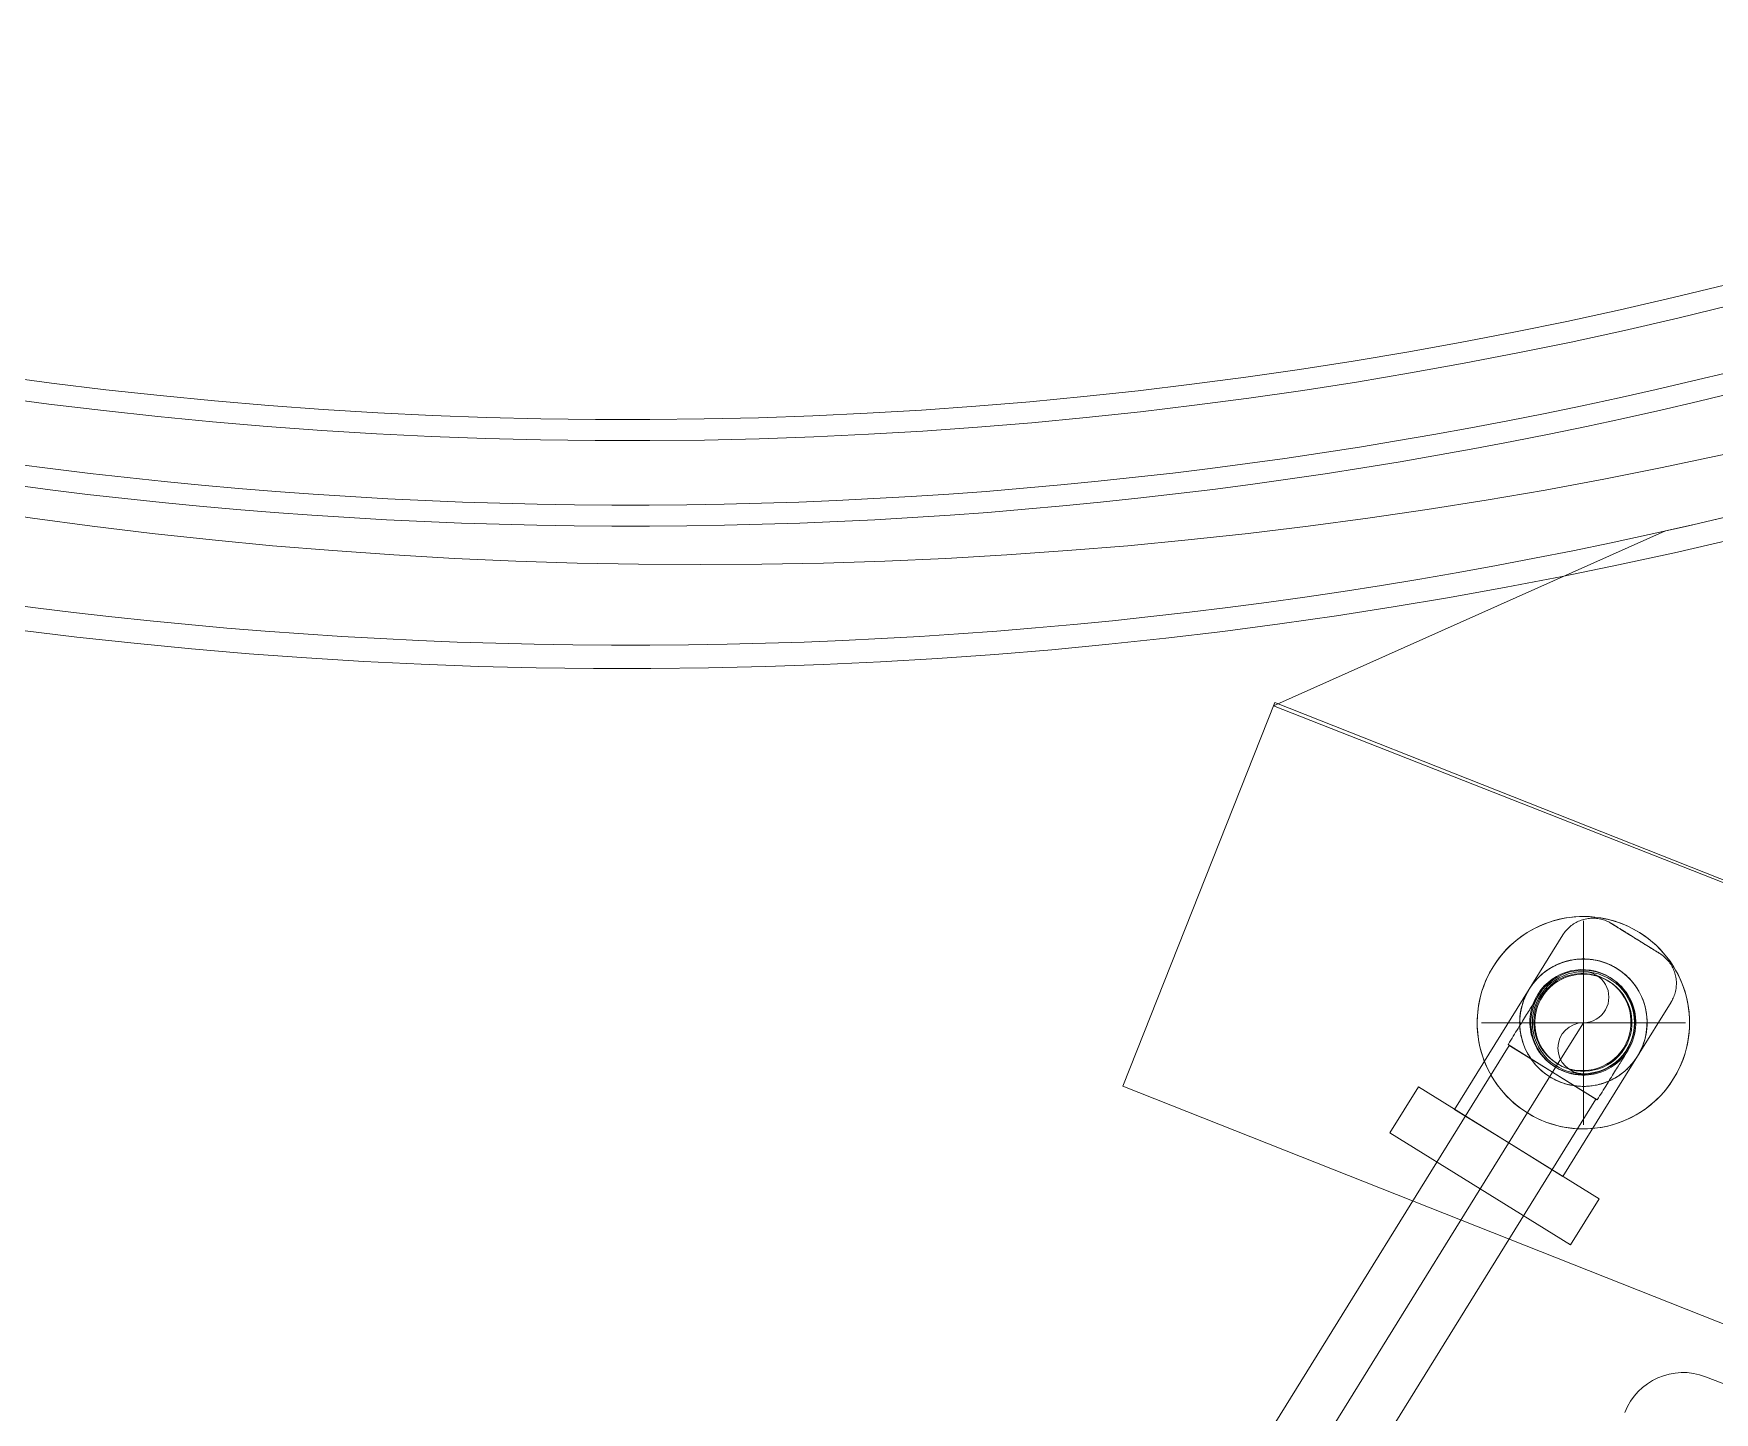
# Model space of a CAD drawing. Header units: metres. Extents: x -207 to 246, y -187 to 169.
# Drawn here: x -5.183 to -3.37, y -11.966 to -10.479 of the extents above; entities that cross this region are included whole.
import ezdxf

# ---------------------------------------------------------------- set-up
doc = ezdxf.new("R2010")
doc.units = ezdxf.units.M
for name, color, linetype, lineweight in [('A-CLNG', 7, 'Continuous', 9), ('EQUIPOS PIS', 7, 'Continuous', 9), ('P-PIPE', 7, 'Continuous', 9), ('P-PIPE-CNTR', 7, 'Continuous', 9), ('P-SANR-FIXT', 7, 'Continuous', 9)]:
    doc.layers.add(name, color=color, linetype=linetype, lineweight=lineweight)
doc.layers.add('PR10-ARQ-PL-001-Emplazamiento-C-1_dwg', color=7, linetype='Continuous', lineweight=9, true_color=0x767676)

# ---------------------------------------------------------------- blocks, each defined once
blk = doc.blocks.new('M_Estanque-Terraza-02 - M_Estanque-Terraza-02-2342210-PLANTA SUPERFICIES')
at = {"layer": 'P-SANR-FIXT'}
for p, q in [((-4.14212496547174, -3.809245123596385), (-3.71337377046391, -3.689629900575353)), ((-4.142124965471742, -3.809245123596377), (-3.713373770463912, -3.689629900575346)), ((-3.311389156745566, -3.913694898099368), (-3.717280065257141, -3.690719698874035)), ((-3.717280065257141, -3.690719698874035), (-3.169447866023201, -5.637801105669013)), ((-3.169447866023201, -5.637801105669013), (-3.717280065257141, -3.690719698874035)), ((-3.717280065257141, -3.690719698874035), (-3.311389156745566, -3.913694898099368)), ((-3.169832933858402, -5.637908533882681), (-3.71337377046391, -3.689629900575353)), ((-3.713373770463912, -3.689629900575346), (-3.357111406085698, -4.966623836678417)), ((-3.785862601093528, -5.086239059699448), (-4.142124965471742, -3.809245123596377)), ((-4.14212496547174, -3.809245123596385), (-3.598584128866232, -5.757523756903712))]:
    blk.add_line(p, q, dxfattribs=at)
for centre, radius, start, end in [((-1.696641881242665e-15, 0), 5.151627146850164, 180.0000000000002, 359.9999999999993), ((-1.242570705970596e-15, 0), 5.151627146850165, 180.0000000000002, 359.9999999999993), ((-1.242570705970596e-15, 0), 5.126627146850164, 180.0000000000002, 5.088887490341627e-13), ((-1.656194243939091e-15, 0), 5.126627146850164, 180.0000000000002, 5.088887490341627e-13), ((-2.165734258596785e-15, 0), 4.998277258842649, 180.0000000000002, 5.088887490341627e-13), ((-2.165734258596785e-15, 0), 4.975544739836832, 179.9999999999998, 5.088887490341627e-14), ((-3.248601387895178e-15, 0), 4.905907101428718, 180.0000000000002, 359.9999999999991), ((-3.248601387895178e-15, 0), 4.88317458242289, 180.0000000000002, 359.9999999999991), ((-7.580069905088749e-15, 4.060751734868973e-15), 5.126627146850172, 229.765338081109, 252.2362034989093), ((-7.580069905088749e-15, 4.060751734868973e-15), 5.126627146850165, 229.7653380811085, 252.2362034989089)]:
    blk.add_arc(centre, radius, start, end, dxfattribs=at)
blk = doc.blocks.new('M_Estanque-Terraza - M_Estanque-Terraza-2331352-PLANTA SUPERFICIES')
at = {"layer": 'P-SANR-FIXT'}
for centre, radius, start, end in [((-1.696641881242665e-15, 0), 5.151627146850166, 8.142219984546603e-13, 180.0000000000002), ((-1.242570705970596e-15, 0), 5.151627146850166, 8.142219984546603e-13, 180.0000000000002), ((-1.242570705970596e-15, 0), 5.126627146850165, 359.9999999999996, 180.0000000000002), ((-1.656194243939091e-15, 0), 5.126627146850165, 359.9999999999996, 180.0000000000002), ((-2.165734258596785e-15, 0), 4.998277258842649, 359.9999999999996, 180.0000000000002), ((-2.165734258596785e-15, 0), 4.975544739836833, 359.9999999999991, 179.9999999999998), ((-3.248601387895178e-15, 0), 4.905907101428718, 1.017777498068325e-12, 180.0000000000002), ((-3.248601387895178e-15, 0), 4.88317458242289, 1.024138607431252e-12, 180.0000000000002)]:
    blk.add_arc(centre, radius, start, end, dxfattribs=at)
blk = doc.blocks.new('M_Elbow - Generic - Standard-V16-PLANTA SUPERFICIES')
at = {"layer": 'P-PIPE', "color": 8, "true_color": 0x808080}
for p, q in [((-3.592677450242014, -11.56959100834432), (-3.54459065338171, -11.59942060981611)), ((-3.54459065338171, -11.59942060981611), (-3.496503856521405, -11.6292502112879))]:
    blk.add_line(p, q, dxfattribs=at)
at = {"layer": 'P-PIPE', "color": 8, "true_color": 0x808080, "flags": 128}
for points in [[(-3.559500502282968, -11.5161081229475), (-3.55952704030263, -11.51615090355125), (-3.559606611906518, -11.51627917692277), (-3.559739089796992, -11.51649273785196), (-3.559924262037685, -11.51679124468689), (-3.560161832392563, -11.51717421988037), (-3.560451420799704, -11.51764105075373), (-3.560792563979366, -11.5181909904772), (-3.561184716175396, -11.5188231592644), (-3.561627250027797, -11.51953654578028), (-3.56211945757686, -11.52033000875857), (-3.562660551395492, -11.52120227882773), (-3.563249665848947, -11.52215196054177), (-3.563885858479913, -11.52317753461248), (-3.56456811151587, -11.52427736034011), (-3.5652953334974, -11.52544967823819), (-3.56606636102449, -11.5266926128481), (-3.566879960617619, -11.52800417573966), (-3.567734830690988, -11.52938226869202), (-3.568629603634801, -11.53082468705037), (-3.569562848003258, -11.53232912325309), (-3.570533070804386, -11.53389317052322), (-3.571538719888866, -11.53551432671869), (-3.572578186432478, -11.53718999833546), (-3.573649807510585, -11.53891750465641), (-3.574751868758056, -11.54069408203995), (-3.575882607111946, -11.54251688834117), (-3.577040213632163, -11.54438300745894), (-3.578222836395192, -11.5462894540007), (-3.579428583456892, -11.54823317805869), (-3.580655525879164, -11.55021107008902), (-3.581901700815866, -11.55221996588638), (-3.583165114652895, -11.5542566516461), (-3.584443746197786, -11.55631786910529), (-3.585735549912628, -11.55840032075593), (-3.587038459187164, -11.56050067511941), (-3.588350389644552, -11.56261557207688), (-3.589669242475761, -11.56474162824438), (-3.590992907797629, -11.5668754423856), (-3.592319268028132, -11.56901360085306), (-3.592677450241971, -11.56959100834435)], [(-3.496503856521386, -11.6292502112879), (-3.495177132462179, -11.62711146631053), (-3.493852530878417, -11.62497614286883), (-3.492532170850042, -11.62284765702489), (-3.491218164671568, -11.62072941390196), (-3.489912614472501, -11.61862480223717), (-3.488617608854639, -11.61653718896021), (-3.487335219550808, -11.61446991380699), (-3.48606749811014, -11.61242628397685), (-3.484816472616661, -11.61040956884142), (-3.483584144444329, -11.60842299471477), (-3.482372485055144, -11.60646973969181), (-3.481183432845893, -11.60455292856376), (-3.48001889004629, -11.60267562781964), (-3.478880719676423, -11.6008408407401), (-3.477770742566078, -11.59905150259319), (-3.476690734441961, -11.59731047593801), (-3.475642423086478, -11.59562054604601), (-3.474627485574433, -11.59398441644442), (-3.473647545589059, -11.59240470459167), (-3.472704170825548, -11.5908839376896), (-3.471798870482012, -11.58942454864096), (-3.470933092846169, -11.58802887215684), (-3.470108222977273, -11.58669914102197), (-3.469325580491346, -11.58543748252242), (-3.468586417449349, -11.58424591504269), (-3.467891916354463, -11.58312634483654), (-3.467243188260285, -11.58208056297748), (-3.466641270993358, -11.58111024249335), (-3.466087127493024, -11.58021693569), (-3.465581644270495, -11.57940207166773), (-3.465125629991182, -11.57866695403515), (-3.464719814180606, -11.57801275882371), (-3.4643648460576, -11.57744053260611), (-3.464061293495442, -11.57695119082222), (-3.463809642113272, -11.57654551631458), (-3.463610294499902, -11.5762241580758), (-3.463463569568749, -11.57598763021064), (-3.463369702048522, -11.57583631111302), (-3.463328842107268, -11.57577044286129)]]:
    blk.add_lwpolyline(points, dxfattribs=at)
at = {"layer": 'P-PIPE', "color": 8, "true_color": 0x808080}
for radius, start, end in [(0.05658750000000053, 58.18750146218409, 238.1875014621815), (0.05658749999999954, 238.187501462181, 58.18750146218229)]:
    blk.add_arc((-3.511413705422693, -11.54593772441924), radius, start, end, dxfattribs=at)
blk = doc.blocks.new('M_Check Valve - 50-300 mm - Flanged - 100 mm-2368316-PLANTA SUPERFICIES')
at = {"layer": 'P-PIPE', "color": 8, "true_color": 0x808080}
for p, q in [((-3.533578835940705, -11.45134339589413), (-3.569793434944295, -11.50972312541569)), ((-3.569793434944295, -11.50972312541569), (-3.650235178873467, -11.63939920583777)), ((-3.453033975901101, -11.58215232342276), (-3.416819376897561, -11.52377259390114)), ((-3.533475719830323, -11.71182840384479), (-3.453033975901101, -11.58215232342276)), ((-3.68915499855454, -11.61525613983543), (-3.719940043413408, -11.66488315881735)), ((-3.591855449351907, -11.67561380484128), (-3.689154998554555, -11.6152561398354)), ((-3.591855449351908, -11.67561380484128), (-3.650235178873496, -11.63939920583775)), ((-3.719940043413446, -11.66488315881737), (-3.6226404942108, -11.72524082382324)), ((-3.533475719830319, -11.71182840384481), (-3.591855449351908, -11.67561380484128)), ((-3.494555900149261, -11.73597146984716), (-3.591855449351907, -11.67561380484128)), ((-3.622640494210801, -11.72524082382324), (-3.525340945008154, -11.78559848882912)), ((-3.525340945008162, -11.78559848882912), (-3.494555900149249, -11.73597146984713))]:
    blk.add_line(p, q, dxfattribs=at)
at = {"layer": 'P-PIPE', "color": 8, "true_color": 0x808080, "flags": 128}
for points in [[(-3.533578835940754, -11.45134339589408), (-3.532749789225194, -11.45006474508835), (-3.531870273264212, -11.448820270093), (-3.530941695095757, -11.44761196180262), (-3.529965540246724, -11.44644175325265), (-3.528943370356678, -11.4453115165272), (-3.527876820679366, -11.44422305976394), (-3.526767597466876, -11.44317812426141), (-3.525617475239544, -11.44217838169359), (-3.524428293947708, -11.44122543143533), (-3.523201956027679, -11.44032079800368), (-3.521940423358644, -11.4394659286192), (-3.520645714123637, -11.43866219089054), (-3.519319899581272, -11.43791087062661), (-3.517965100752085, -11.43721316977959), (-3.516583485025084, -11.43657020452189), (-3.515177262690723, -11.43598300346092), (-3.513748683404821, -11.43545250599296), (-3.512300032589371, -11.43497956080093), (-3.510833627776843, -11.43456492449614), (-3.509351814901898, -11.4342092604083), (-3.507856964549159, -11.43391313752407), (-3.506351468160245, -11.43367702957685), (-3.504837734208312, -11.43350131428904), (-3.503318184344733, -11.43338627276752), (-3.501795249525109, -11.43333208905434), (-3.500271366120218, -11.43333884983178), (-3.498748972018578, -11.43340654428402), (-3.497230502725835, -11.43353506411449), (-3.495718387469121, -11.43372420371871), (-3.494215045310131, -11.4339736605138), (-3.492722881275642, -11.434283035422), (-3.491244282509836, -11.43465183350959), (-3.48978161445528, -11.43507946477818), (-3.488337217068892, -11.43556524510904), (-3.486913401078349, -11.43610839735717), (-3.485512444285452, -11.43670805259496), (-3.4841365879223, -11.43736325150183), (-3.482788033065558, -11.43807294589941), (-3.481468937115256, -11.43883600042797), (-3.481118225798778, -11.43905094359823)], [(-3.481118225798778, -11.43905094359823), (-3.481097426013646, -11.43906384629381), (-3.481035059933559, -11.43910253373894), (-3.480931227330804, -11.43916694404201), (-3.480786094315536, -11.4392569741602), (-3.480599893069541, -11.43937248006463), (-3.480372921475114, -11.43951327697044), (-3.480105542638366, -11.43967913963258), (-3.479798184308408, -11.43986980270624), (-3.479451338193063, -11.44008496117112), (-3.479065559172025, -11.44032427081964), (-3.478641464409522, -11.44058734880729), (-3.478179732366615, -11.44087377426553), (-3.477681101716117, -11.4411830889747), (-3.477146370160787, -11.44151479809719), (-3.476576393156868, -11.44186837096929), (-3.475972082546078, -11.44224324194971), (-3.475334405096578, -11.44263881132484), (-3.474664380956059, -11.44305444626815), (-3.473963082020323, -11.44348948185238), (-3.473231630218048, -11.44394322211341), (-3.472471195716105, -11.44441494116349), (-3.47168299504748, -11.44490388435291), (-3.470868289165087, -11.44540926947682), (-3.470028381424501, -11.44593028802682), (-3.469164615498992, -11.44646610648439), (-3.468278373229801, -11.44701586765426), (-3.467371072415418, -11.44757869203586), (-3.466444164543654, -11.44815367923031), (-3.465499132469373, -11.4487399093807), (-3.464537488042248, -11.4493364446438), (-3.463560769688379, -11.4499423306905), (-3.462570539948543, -11.45055659823239), (-3.461568382979281, -11.45117826457236), (-3.460555902017902, -11.45180633517693), (-3.459534716817871, -11.45243980526711), (-3.458506461057817, -11.45307766142592), (-3.457472779727486, -11.45371888321957), (-3.456435326496514, -11.45436244482991), (-3.455395761068873, -11.45500731669572), (-3.455115027496106, -11.4551814636787)], [(-3.455115027496106, -11.4551814636787), (-3.456154878082998, -11.45453641492059), (-3.457193065130692, -11.45389239810288), (-3.458227927761487, -11.45325044351515), (-3.459257810415941, -11.45261157814772), (-3.460281065501411, -11.45197682404895), (-3.461296056028142, -11.45134719668995), (-3.46230115822783, -11.45072370334018), (-3.46329476415121, -11.45010734145603), (-3.464275284240873, -11.44949909708505), (-3.465241149873811, -11.4488999432884), (-3.466190815871138, -11.44831083858442), (-3.467122762969749, -11.44773272541489), (-3.468035500253106, -11.44716652863763), (-3.468927567536306, -11.44661315404668), (-3.469797537701898, -11.44607348692334), (-3.47064401898331, -11.44554839061986), (-3.471465657190994, -11.44503870517829), (-3.472261137879122, -11.44454524598673), (-3.473029188448296, -11.44406880247451), (-3.473768580181406, -11.44361013684959), (-3.474478130209457, -11.44316998287923), (-3.475156703403737, -11.44274904471581), (-3.475803214191846, -11.44234799577065), (-3.476416628294524, -11.44196747763647), (-3.476995964380037, -11.44160809906113), (-3.477540295634188, -11.44127043497368), (-3.478048751243099, -11.44095502556465), (-3.478520517786335, -11.44066237542174), (-3.478954840537996, -11.44039295272283), (-3.479351024674319, -11.44014718848675), (-3.47970843638532, -11.43992547588379), (-3.480026503888345, -11.4397281696069), (-3.48030471834326, -11.43955558530402), (-3.480542634666367, -11.43940799907317), (-3.480739872242288, -11.43928564702082), (-3.48089611553293, -11.43918872488425), (-3.481011114582446, -11.43911738771814), (-3.481084685416797, -11.43907174964673), (-3.481116710338381, -11.43905188368124)], [(-3.455115027496106, -11.4551814636787), (-3.4540751769093, -11.45582651243682), (-3.453036989861511, -11.45647052925451), (-3.452002127230725, -11.45711248384225), (-3.450972244576261, -11.45775134920967), (-3.449948989490801, -11.45838610330846), (-3.44893399896407, -11.45901573066746), (-3.447928896764467, -11.45963922401723), (-3.446935290841002, -11.46025558590137), (-3.445954770751357, -11.46086383027238), (-3.444988905118392, -11.46146298406899), (-3.444039239121092, -11.46205208877301), (-3.443107292022463, -11.46263020194251), (-3.442194554739114, -11.46319639871979), (-3.441302487455983, -11.46374977331072), (-3.440432517290323, -11.46428944043408), (-3.439586036008911, -11.46481453673756), (-3.438764397801218, -11.46532422217911), (-3.437968917113098, -11.46581768137069), (-3.437200866543933, -11.46629412488293), (-3.436461474810814, -11.46675279050783), (-3.435751924782841, -11.46719294447818), (-3.43507335158856, -11.4676138826416), (-3.434426840800384, -11.46801493158679), (-3.433813426697688, -11.46839544972094), (-3.433234090612174, -11.46875482829628), (-3.432689759358043, -11.46909249238375), (-3.432181303749063, -11.4694079017928), (-3.431709537205877, -11.46970055193566), (-3.431275214454216, -11.46996997463458), (-3.430879030317883, -11.47021573887065), (-3.430521618606892, -11.47043745147361), (-3.430203551103943, -11.4706347577505), (-3.429925336648961, -11.4708073420534), (-3.429687420325795, -11.47095492828428), (-3.429490182749914, -11.47107728033657), (-3.429333939459263, -11.47117420247312), (-3.429218940409766, -11.47124553963927), (-3.429145369575415, -11.47129117771067), (-3.42911334465389, -11.47131104367613)], [(-3.429111829193501, -11.47131198375915), (-3.429132628978498, -11.47129908106362), (-3.429194995058662, -11.47126039361847), (-3.429298827661408, -11.4711959833154), (-3.429443960676667, -11.47110595319719), (-3.429630161922671, -11.47099044729277), (-3.429857133517107, -11.47084965038698), (-3.430124512353864, -11.47068378772485), (-3.430431870683804, -11.47049312465117), (-3.430778716799176, -11.47027796618632), (-3.431164495820214, -11.47003865653781), (-3.431588590582766, -11.4697755785501), (-3.432050322625587, -11.46948915309186), (-3.432548953276094, -11.46917983838271), (-3.433083684831484, -11.46884812926018), (-3.433653661835363, -11.46849455638814), (-3.434257972446134, -11.4681196854077), (-3.434895649895692, -11.46772411603253), (-3.435565674036193, -11.46730848108919), (-3.436266972971889, -11.46687344550503), (-3.436998424774163, -11.466419705244), (-3.437758859276098, -11.4659479861939), (-3.438547059944731, -11.4654590430045), (-3.439361765827142, -11.46495365788062), (-3.440201673567728, -11.46443263933061), (-3.441065439493237, -11.46389682087304), (-3.441951681762469, -11.46334705970311), (-3.442858982576766, -11.4627842353215), (-3.443785890448616, -11.46220924812705), (-3.44473092252283, -11.46162301797669), (-3.445692566949955, -11.46102648271359), (-3.446669285303842, -11.46042059666692), (-3.447659515043678, -11.45980632912503), (-3.44866167201293, -11.45918466278504), (-3.449674152974387, -11.45855659218047), (-3.450695338174322, -11.45792312209026), (-3.451723593934463, -11.45728526593146), (-3.452757275264744, -11.45664404413787), (-3.453794728495688, -11.45600048252748), (-3.454834293923339, -11.45535561066168), (-3.455115027496106, -11.4551814636787)], [(-3.429111829193501, -11.47131198375915), (-3.42783317838769, -11.47214103047472), (-3.426588703392331, -11.47302054643571), (-3.425380395101977, -11.47394912460421), (-3.424210186551996, -11.47492527945323), (-3.42307994982656, -11.47594744934326), (-3.421991493063247, -11.47701399902055), (-3.420946557560748, -11.47812322223312), (-3.419946814992946, -11.47927334446042), (-3.418993864734658, -11.48046252575225), (-3.418089231303048, -11.48168886367222), (-3.417234361918523, -11.4829503963413), (-3.41643062418985, -11.48424510557632), (-3.415679303925951, -11.48557092011864), (-3.414981603078882, -11.48692571894788), (-3.414338637821253, -11.48830733467483), (-3.413751436760265, -11.48971355700919), (-3.41322093929231, -11.49114213629509), (-3.412747994100285, -11.49259078711049), (-3.412333357795502, -11.49405719192314), (-3.411977693707653, -11.49553900479803), (-3.411681570823379, -11.4970338551508), (-3.411445462876182, -11.49853935153965), (-3.411269747588369, -11.50005308549158), (-3.41115470606689, -11.50157263535523), (-3.411100522353704, -11.50309557017483), (-3.411107283131097, -11.50461945357971), (-3.411174977583411, -11.50614184768131), (-3.411303497413817, -11.50766031697403), (-3.411492637018074, -11.50917243223078), (-3.411742093813189, -11.51067577438979), (-3.412051468721387, -11.51216793842431), (-3.41242026680893, -11.51364653719008), (-3.412847898077538, -11.51510920524462), (-3.413333678408364, -11.51655360263103), (-3.413876830656553, -11.51797741862158), (-3.414476485894294, -11.51937837541447), (-3.415131684801193, -11.52075423177762), (-3.415841379198758, -11.52210278663437), (-3.416604433727283, -11.5234218825847), (-3.416819376897561, -11.52377259390114)]]:
    blk.add_lwpolyline(points, dxfattribs=at)
at = {"layer": 'P-PIPE', "color": 8, "true_color": 0x808080}
for centre, radius, start, end in [((-3.511413705422698, -11.54593772441922), 0.1145000000000003, 328.1875014621805, 148.1875014621814), ((-3.511413705422698, -11.54593772441922), 0.1144999999999999, 328.1875014621826, 148.1875014621811), ((-3.511413705422699, -11.54593772441922), 0.1145000000000001, 328.1875014621798, 148.1875014621816), ((-3.511413705422699, -11.54593772441923), 0.1145000000000003, 328.1875014621824, 148.1875014621812), ((-3.511413705422698, -11.54593772441922), 0.1144999999999998, 148.1875014621818, 328.1875014621807), ((-3.511413705422698, -11.54593772441922), 0.1145000000000002, 148.1875014621813, 328.1875014621817), ((-3.511413705422699, -11.54593772441922), 0.1145, 148.1875014621818, 328.1875014621799), ((-3.511413705422699, -11.54593772441923), 0.1144999999999998, 148.1875014621814, 328.1875014621817), ((-3.511413705422698, -11.54593772441922), 0.06870000000000007, 328.1875014621828, 148.1875014621804), ((-3.511413705422699, -11.54593772441922), 0.06870000000000034, 328.1875014621792, 148.1875014621817), ((-3.511413705422698, -11.54593772441922), 0.0686999999999995, 148.1875014621825, 328.1875014621817), ((-3.511413705422699, -11.54593772441922), 0.06869999999999989, 148.1875014621836, 328.1875014621795)]:
    blk.add_arc(centre, radius, start, end, dxfattribs=at)
for points, knots in [([(-3.47519910641915, -11.48755799489765), (-3.479377638282654, -11.48496593328482), (-3.485934233263074, -11.48182971459282), (-3.493835812564306, -11.47945314487166), (-3.498361910996845, -11.47845957289117), (-3.501730587858729, -11.47789551335355), (-3.505062472325938, -11.47750494382054), (-3.508359863439092, -11.47727953365218), (-3.511611653817349, -11.47721274779654), (-3.51481293588929, -11.47729739031539), (-3.517951585318904, -11.47752582362697), (-3.521022559661774, -11.47788998764968), (-3.524027038517395, -11.47838298011313), (-3.527214161243621, -11.47905115105351), (-3.530550191697856, -11.47992303432927), (-3.534000618457259, -11.48102376374809), (-3.537340824447363, -11.48228495791785), (-3.541644308004319, -11.4841694073657), (-3.546705707924777, -11.48686477780311), (-3.554190434653788, -11.49185778692487), (-3.562319058039335, -11.49919714435932), (-3.567540381945502, -11.5060910922499), (-3.569793434944287, -11.5097231254157)], [0, 0, 0, 0, 0.1111111111111111, 0.1666666666666667, 0.1944444444444444, 0.2222222222222222, 0.25, 0.2777777777777778, 0.3055555555555556, 0.3333333333333333, 0.361111111111111, 0.3888888888888888, 0.4166666666666666, 0.4444444444444444, 0.4791666666666666, 0.5138888888888888, 0.548611111111111, 0.5833333333333333, 0.6527777777777777, 0.7222222222222222, 0.8611111111111112, 1, 1, 1, 1]), ([(-3.569793434944287, -11.5097231254157), (-3.567990992545259, -11.50681749888306), (-3.563925424575393, -11.50123776346413), (-3.55658280164019, -11.49381887714822), (-3.547995015254541, -11.48745091225608), (-3.539815569446212, -11.48318408561694), (-3.532664291552479, -11.48052143521275), (-3.527005794159763, -11.47894203373218), (-3.522045284011566, -11.4780111712791), (-3.517951761188929, -11.47752586212061), (-3.514812888765062, -11.47729738000105), (-3.511611666444241, -11.47721275056026), (-3.508359860055756, -11.47727953291165), (-3.505062473232392, -11.47750494401895), (-3.501730587616253, -11.47789551330048), (-3.498361911060297, -11.47845957290506), (-3.493835812528049, -11.47945314486372), (-3.485934233290269, -11.48182971459878), (-3.479377638282656, -11.48496593328482), (-3.47519910641915, -11.48755799489765)], [0, 0, 0, 0, 0.1111111111111111, 0.2222222222222222, 0.3333333333333333, 0.4444444444444444, 0.5, 0.5555555555555556, 0.6111111111111112, 0.6388888888888888, 0.6666666666666666, 0.6944444444444444, 0.7222222222222222, 0.75, 0.7777777777777778, 0.8055555555555556, 0.8333333333333333, 0.8888888888888888, 1, 1, 1, 1]), ([(-3.45303397590111, -11.58215232342275), (-3.451231533502134, -11.5792466968902), (-3.448038722572436, -11.57312556557089), (-3.444654019110712, -11.5632514697532), (-3.442763998935316, -11.55272869086123), (-3.442574997419055, -11.54350516541121), (-3.443366428681268, -11.53591542765253), (-3.444465189476156, -11.53014430761428), (-3.445834903164176, -11.52528662810141), (-3.447218636346196, -11.52140362197732), (-3.448408364275998, -11.51848998651191), (-3.449754669224799, -11.51558439716129), (-3.451259096541843, -11.512700753092), (-3.452925889110175, -11.50984674318235), (-3.454755973715693, -11.50703519619549), (-3.456757833451075, -11.50426776009396), (-3.459658673914813, -11.50065419153026), (-3.465298088163102, -11.49463089964851), (-3.471020574555646, -11.49015005651048), (-3.47519910641915, -11.48755799489765)], [0, 0, 0, 0, 0.1111111111111111, 0.2222222222222222, 0.3333333333333333, 0.4444444444444444, 0.5, 0.5555555555555556, 0.6111111111111112, 0.6388888888888888, 0.6666666666666666, 0.6944444444444444, 0.7222222222222222, 0.75, 0.7777777777777778, 0.8055555555555556, 0.8333333333333333, 0.8888888888888888, 1, 1, 1, 1]), ([(-3.47519910641915, -11.48755799489765), (-3.471020574555646, -11.49015005651048), (-3.465298088169851, -11.49463089962151), (-3.459658673905817, -11.50065419156627), (-3.456757833466823, -11.50426776003095), (-3.454755973655522, -11.5070351964363), (-3.452925889335114, -11.50984674228212), (-3.451259095702261, -11.51270075645212), (-3.449754672358196, -11.51558438462102), (-3.448408352582001, -11.51849003331285), (-3.447218679988795, -11.52140344731379), (-3.446180673583287, -11.52431652842356), (-3.445287625551947, -11.52722726715739), (-3.444470382401358, -11.53037945961827), (-3.443769494867725, -11.5337555574106), (-3.443222811976392, -11.53733580710744), (-3.442868855318338, -11.54088859495284), (-3.442645345971172, -11.54558126626226), (-3.442811645263412, -11.55131320620395), (-3.443959862805781, -11.56023693136631), (-3.44692413962959, -11.57077987918038), (-3.45078092290239, -11.57852029025706), (-3.45303397590111, -11.58215232342275)], [0, 0, 0, 0, 0.1111111111111111, 0.1666666666666667, 0.1944444444444444, 0.2222222222222222, 0.25, 0.2777777777777778, 0.3055555555555556, 0.3333333333333333, 0.361111111111111, 0.3888888888888888, 0.4166666666666666, 0.4444444444444444, 0.4791666666666666, 0.5138888888888888, 0.548611111111111, 0.5833333333333333, 0.6527777777777777, 0.7222222222222222, 0.8611111111111112, 1, 1, 1, 1]), ([(-3.569793434944287, -11.5097231254157), (-3.571595877343314, -11.51262875194834), (-3.574788688273051, -11.51874988326778), (-3.578173391734693, -11.5286239790853), (-3.580063411910088, -11.53914675797729), (-3.580252413426339, -11.54837028342729), (-3.579460982164121, -11.55596002118597), (-3.57836222136923, -11.56173114122421), (-3.576992507681206, -11.56658882073708), (-3.575608774499184, -11.57047182686117), (-3.57441904656938, -11.57338546232658), (-3.573072741620576, -11.5762910516772), (-3.571568314303531, -11.57917469574649), (-3.569901521735197, -11.58202870565614), (-3.568071437129677, -11.584840252643), (-3.566069577394292, -11.58760768874452), (-3.563168736930552, -11.59122125730823), (-3.557529322682258, -11.59724454918997), (-3.55180683628971, -11.601725392328), (-3.547628304426203, -11.60431745394082)], [0, 0, 0, 0, 0.1111111111111111, 0.2222222222222222, 0.3333333333333333, 0.4444444444444444, 0.5, 0.5555555555555556, 0.6111111111111112, 0.6388888888888888, 0.6666666666666666, 0.6944444444444444, 0.7222222222222222, 0.75, 0.7777777777777778, 0.8055555555555556, 0.8333333333333333, 0.8888888888888888, 1, 1, 1, 1]), ([(-3.547628304426204, -11.60431745394083), (-3.55180683628971, -11.601725392328), (-3.55752932267551, -11.59724454921698), (-3.563168736939551, -11.59122125727222), (-3.566069577378547, -11.58760768880754), (-3.568071437189849, -11.58484025240219), (-3.56990152151026, -11.58202870655637), (-3.571568315143115, -11.57917469238637), (-3.573072738487181, -11.57629106421747), (-3.574419058263379, -11.57338541552564), (-3.575608730856586, -11.5704720015247), (-3.576646737262096, -11.56755892041493), (-3.577539785293438, -11.5646481816811), (-3.578357028444028, -11.56149598922023), (-3.579057915977665, -11.5581198914279), (-3.579604598868999, -11.55453964173105), (-3.579958555527055, -11.55098685388566), (-3.580182064874224, -11.54629418257624), (-3.58001576558199, -11.54056224263456), (-3.578867548039625, -11.5316385174722), (-3.575903271215882, -11.52109556965828), (-3.572046487943071, -11.5133551585815), (-3.569793434944287, -11.5097231254157)], [0, 0, 0, 0, 0.1111111111111111, 0.1666666666666667, 0.1944444444444444, 0.2222222222222222, 0.25, 0.2777777777777778, 0.3055555555555556, 0.3333333333333333, 0.361111111111111, 0.3888888888888888, 0.4166666666666666, 0.4444444444444444, 0.4791666666666666, 0.5138888888888888, 0.548611111111111, 0.5833333333333333, 0.6527777777777777, 0.7222222222222222, 0.8611111111111112, 1, 1, 1, 1]), ([(-3.547628304426203, -11.60431745394082), (-3.543449772562697, -11.60690951555365), (-3.536893177582277, -11.61004573424564), (-3.528991598281045, -11.61242230396681), (-3.524465499848506, -11.61341587594728), (-3.521096822986622, -11.61397993548491), (-3.517764938519413, -11.61437050501791), (-3.514467547406259, -11.61459591518627), (-3.511215757028002, -11.6146627010419), (-3.50801447495606, -11.61457805852306), (-3.504875825526446, -11.61434962521147), (-3.501804851183576, -11.61398546118876), (-3.498800372327955, -11.61349246872531), (-3.49561324960173, -11.61282429778493), (-3.492277219147494, -11.61195241450916), (-3.488826792388091, -11.61085168509034), (-3.485486586397986, -11.60959049092058), (-3.481183102841028, -11.60770604147272), (-3.476121702920565, -11.6050106710353), (-3.46863697619156, -11.60001766191354), (-3.460508352805904, -11.59267830447896), (-3.45528702889983, -11.58578435658844), (-3.45303397590111, -11.58215232342275)], [0, 0, 0, 0, 0.1111111111111111, 0.1666666666666667, 0.1944444444444444, 0.2222222222222222, 0.25, 0.2777777777777778, 0.3055555555555556, 0.3333333333333333, 0.361111111111111, 0.3888888888888888, 0.4166666666666666, 0.4444444444444444, 0.4791666666666666, 0.5138888888888888, 0.548611111111111, 0.5833333333333333, 0.6527777777777777, 0.7222222222222222, 0.8611111111111112, 1, 1, 1, 1]), ([(-3.45303397590111, -11.58215232342275), (-3.454836418300086, -11.5850579499553), (-3.45890198626985, -11.59063768537415), (-3.466244609205158, -11.5980565716902), (-3.474832395590799, -11.60442453658233), (-3.483011841399136, -11.60869136322149), (-3.490163119292872, -11.61135401362568), (-3.495821616685588, -11.61293341510626), (-3.500782126833786, -11.61386427755935), (-3.504875649656424, -11.61434958671783), (-3.50801452208029, -11.6145780688374), (-3.511215744401111, -11.61466269827819), (-3.514467550789595, -11.6145959159268), (-3.51776493761296, -11.6143705048195), (-3.521096823229098, -11.61397993553798), (-3.524465499785055, -11.6134158759334), (-3.528991598317303, -11.61242230397474), (-3.536893177555084, -11.61004573423969), (-3.543449772562698, -11.60690951555365), (-3.547628304426204, -11.60431745394083)], [0, 0, 0, 0, 0.1111111111111111, 0.2222222222222222, 0.3333333333333333, 0.4444444444444444, 0.5, 0.5555555555555556, 0.6111111111111112, 0.6388888888888888, 0.6666666666666666, 0.6944444444444444, 0.7222222222222222, 0.75, 0.7777777777777778, 0.8055555555555556, 0.8333333333333333, 0.8888888888888888, 1, 1, 1, 1])]:
    blk.add_open_spline(points, degree=3, knots=knots, dxfattribs=at)
blk = doc.blocks.new('M_Transition - Generic - Standard-2368373-PLANTA SUPERFICIES')
at = {"layer": 'P-PIPE', "color": 8, "true_color": 0x808080}
for centre, radius, start, end in [((-3.512469382893263, -11.54528285779709), 0.05658750000000015, 58.18750146218134, 238.1875014621801), ((-3.512469382893265, -11.54528285779709), 0.05238749999999782, 58.18750146218058, 238.1875014621817), ((-3.512469382893263, -11.54528285779709), 0.05658749999999954, 238.1875014621813, 58.18750146218215), ((-3.512469382893265, -11.54528285779709), 0.05238750000000239, 238.1875014621827, 58.18750146218156)]:
    blk.add_arc(centre, radius, start, end, dxfattribs=at)
blk = doc.blocks.new('YADRAN_LASQUEMAS_ARQ_MO_002_TERRAZAS_rvt-1-PLANTA SUPERFICIES')
at = {"layer": 'A-CLNG'}
for p, q in [((-1.878393558868108, -12.50684931640997), (-3.379674674379234, -11.92769673332858)), ((-3.379674674379234, -11.92769673332858), (-1.878393558868108, -12.50684931640997))]:
    blk.add_line(p, q, dxfattribs=at)
for radius, start, end in [(0.06736857221304864, 68.90476990788561, 158.7733933060133), (0.06736857221304829, 68.90476990788636, 158.7733933060132)]:
    blk.add_arc((-3.403921912813951, -11.99055049972578), radius, start, end, dxfattribs=at)
at = {"layer": 'P-PIPE', "color": 8, "true_color": 0x808080}
for p, q in [((-3.591328428107839, -11.57042784496616), (-4.121120295535354, -12.42447860831008)), ((-3.544590653381706, -11.5994206098161), (-3.591328428107868, -11.57042784496612)), ((-3.544590653381706, -11.5994206098161), (-3.591328428107868, -11.57042784496612)), ((-3.497852878655543, -11.62841337466609), (-3.544590653381706, -11.5994206098161)), ((-3.497852878655543, -11.62841337466609), (-3.544590653381706, -11.5994206098161)), ((-4.02764474608307, -12.48246413801005), (-3.497852878655554, -11.6284133746661))]:
    blk.add_line(p, q, dxfattribs=at)
for centre, radius, start, end in [((-3.511413705422684, -11.54593772441923), 0.05500000000000016, 0, 180), ((-3.51141370542269, -11.54593772441923), 0.05500000000000016, 0, 180), ((-3.511413705422684, -11.51843772441923), 0.0275000000000003, 269.9999999999996, 90), ((-3.51141370542269, -11.51843772441923), 0.0275000000000003, 269.9999999999996, 90), ((-3.511413705422684, -11.54593772441923), 0.05499999999999972, 180, 0), ((-3.51141370542269, -11.54593772441923), 0.05499999999999972, 180, 0), ((-3.511413705422684, -11.57343772441923), 0.0275000000000003, 90, 269.9999999999996), ((-3.51141370542269, -11.57343772441924), 0.0275000000000003, 90, 269.9999999999996)]:
    blk.add_arc(centre, radius, start, end, dxfattribs=at)
at = {"layer": 'P-PIPE-CNTR', "color": 8, "true_color": 0x808080}
for p, q in [((-3.511413705422684, -11.65593772441923), (-3.511413705422684, -11.43593772441923)), ((-3.51141370542269, -11.65593772441924), (-3.51141370542269, -11.43593772441923)), ((-3.621413705422684, -11.54593772441923), (-3.401413705422685, -11.54593772441923)), ((-3.62141370542269, -11.54593772441923), (-3.40141370542269, -11.54593772441923)), ((-3.511413705422692, -11.54593772441924), (-3.54459065338171, -11.59942060981611)), ((-4.074382520809225, -12.45347137316003), (-3.544590653381706, -11.5994206098161)), ((-4.074382520809225, -12.45347137316003), (-3.544590653381706, -11.5994206098161))]:
    blk.add_line(p, q, dxfattribs=at)
at = {"layer": 'P-PIPE', "lineweight": 9}
for name in ['M_Check Valve - 50-300 mm - Flanged - 100 mm-2368316-PLANTA SUPERFICIES', 'M_Elbow - Generic - Standard-V16-PLANTA SUPERFICIES', 'M_Transition - Generic - Standard-2368373-PLANTA SUPERFICIES']:
    blk.add_blockref(name, (0, 0), dxfattribs=at)
at = {"layer": 'P-PIPE', "lineweight": 9, "extrusion": (0, 0, -1), "rotation": 243.6249970756373}
blk.add_blockref('M_Transition - Generic - Standard-2368373-PLANTA SUPERFICIES', (12.29450328134796, -19.82170566060367), dxfattribs=at)
at = {"layer": 'P-SANR-FIXT', "lineweight": 9}
for name, p, rotation in [('M_Estanque-Terraza-02 - M_Estanque-Terraza-02-2342210-PLANTA SUPERFICIES', (-4.539953993368194, -6.012228814776639), 52.82168626904731), ('M_Estanque-Terraza - M_Estanque-Terraza-2331352-PLANTA SUPERFICIES', (-8.550864449030241, -16.14780023502216), 258.3634150491357)]:
    blk.add_blockref(name, p, dxfattribs=dict(at, rotation=rotation))
blk = doc.blocks.new('PR10-ARQ-PL-001-Emplazamiento-C-1_dwg-674643-PLANTA SUPERFICIES')
at = {"layer": 'EQUIPOS PIS'}
for centre, radius in [((-4.463728628084064, -5.904794871807098), 5.147159958258276), ((-8.548513907194138, -16.19569628477097), 5.147159958258277)]:
    blk.add_circle(centre, radius, dxfattribs=at)

msp = doc.modelspace()

# ---------------------------------------------------------------- block references
at = {"lineweight": 5}
msp.add_blockref('YADRAN_LASQUEMAS_ARQ_MO_002_TERRAZAS_rvt-1-PLANTA SUPERFICIES', (0, 0), dxfattribs=at)
at = {"layer": 'PR10-ARQ-PL-001-Emplazamiento-C-1_dwg', "color": 7}
msp.add_blockref('PR10-ARQ-PL-001-Emplazamiento-C-1_dwg-674643-PLANTA SUPERFICIES', (0, 0), dxfattribs=at)

doc.saveas('drawing.dxf')
